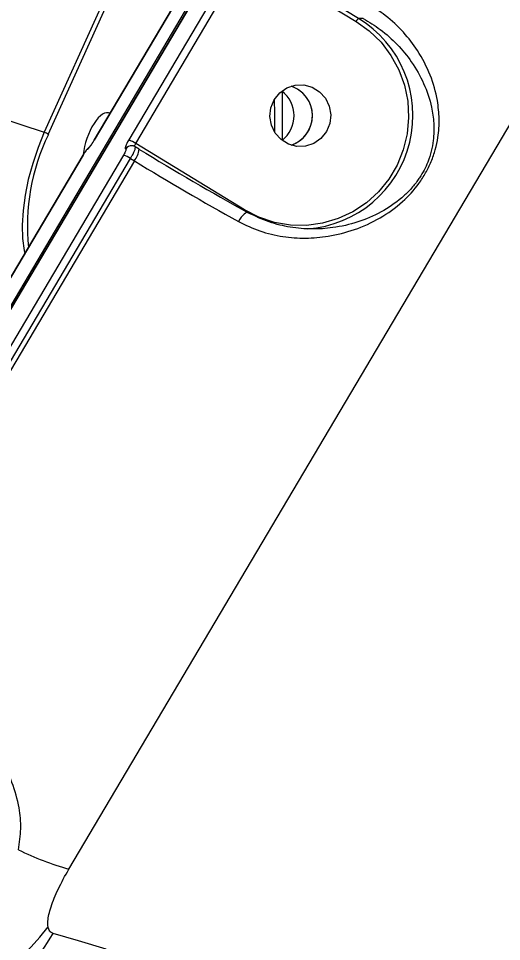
# Model space of a CAD drawing. Header units: millimetres. Extents: x -6879 to 7341, y -8047 to 7187.
# Drawn here: x -306.6 to -236.3, y 2434.7 to 2569.1 of the extents above; entities that cross this region are included whole.
import ezdxf

# ---------------------------------------------------------------- set-up
doc = ezdxf.new("R2010")
doc.units = ezdxf.units.MM
for name, color, linetype in [('DIKOM_ОБЪЕКТ', 7, 'Continuous'), ('DIKOM_РАЗМЕР_ЗОНА', 7, 'Continuous'), ('DIKOM_РАЗМЕР_ОБЪЕКТА', 7, 'Continuous')]:
    doc.layers.add(name, color=color, linetype=linetype)
doc.styles.add('style1', font='arial.ttf', dxfattribs={"width": 0.8})
doc.dimstyles.new('1-50', dxfattribs={"dimtxt": 300, "dimasz": 200, "dimexe": 100, "dimexo": 0, "dimgap": 100, "dimtad": 0, "dimdec": 0, "dimtxsty": 'style1', "dimcen": 0, "dimclrd": 7, "dimclre": 7, "dimadec": 1, "dimazin": 2, "dimtfac": 1, "dimtdec": 0, "dimtmove": 1, "dimatfit": 3, "dimfxl": 0, "dimlwd": 25, "dimlwe": 18, "dimarcsym": 0})

# ---------------------------------------------------------------- blocks, each defined once
blk = doc.blocks.new('*D19')
at = {"layer": 'Defpoints', "color": 0, "transparency": 16777216}
for p in [(5624.04, 6094.27), (-4435.35, 2864.29), (5624.04, -2640.11)]:
    blk.add_point(p, dxfattribs=at)
at = {"layer": 'DIKOM_РАЗМЕР_ОБЪЕКТА', "color": 7, "lineweight": 18, "transparency": 16777216}
for p, q in [((-4435.35, 2864.29), (-4435.35, 6194.27)), ((5624.04, -2640.11), (5624.04, 6194.27))]:
    blk.add_line(p, q, dxfattribs=at)
at = {"layer": 'DIKOM_РАЗМЕР_ОБЪЕКТА', "color": 7, "lineweight": 25, "transparency": 16777216}
for p, q in [((-4235.35, 6094.27), (2113.67, 6094.27)), ((5424.04, 6094.27), (3193.46, 6094.27))]:
    blk.add_line(p, q, dxfattribs=at)
at = {"layer": 'DIKOM_РАЗМЕР_ОБЪЕКТА', "color": 7, "transparency": 16777216}
for points in [[(-4235.35, 6127.6), (-4235.35, 6060.94), (-4435.35, 6094.27)], [(5424.04, 6127.6), (5424.04, 6060.94), (5624.04, 6094.27)]]:
    blk.add_solid(points, dxfattribs=at)
at = {"layer": 'DIKOM_РАЗМЕР_ОБЪЕКТА', "color": 0, "transparency": 16777216, "insert": (2653.56, 6094.27), "char_height": 300, "attachment_point": 5, "style": 'style1'}
blk.add_mtext('10100', dxfattribs=at)
blk = doc.blocks.new('*D17')
at = {"layer": 'Defpoints', "color": 0, "transparency": 16777216}
for p in [(-5935.35, 6990.27), (-5935.35, 998.27), (7340.79, -2830.86)]:
    blk.add_point(p, dxfattribs=at)
at = {"layer": 'DIKOM_РАЗМЕР_ЗОНА', "color": 7, "lineweight": 18, "transparency": 16777216}
for p, q in [((-5935.35, 998.27), (-5935.35, 7090.27)), ((7340.79, -2830.86), (7340.79, 7090.27))]:
    blk.add_line(p, q, dxfattribs=at)
at = {"layer": 'DIKOM_РАЗМЕР_ЗОНА', "color": 7, "lineweight": 25, "transparency": 16777216}
for p, q in [((-5735.35, 6990.27), (2016.67, 6990.27)), ((7140.79, 6990.27), (3096.46, 6990.27))]:
    blk.add_line(p, q, dxfattribs=at)
at = {"layer": 'DIKOM_РАЗМЕР_ЗОНА', "color": 7, "transparency": 16777216}
for points in [[(-5735.35, 7023.6), (-5735.35, 6956.94), (-5935.35, 6990.27)], [(7140.79, 7023.6), (7140.79, 6956.94), (7340.79, 6990.27)]]:
    blk.add_solid(points, dxfattribs=at)
at = {"layer": 'DIKOM_РАЗМЕР_ЗОНА', "color": 0, "transparency": 16777216, "insert": (2556.56, 6990.27), "char_height": 300, "attachment_point": 5, "style": 'style1'}
blk.add_mtext('13300', dxfattribs=at)

msp = doc.modelspace()

# ---------------------------------------------------------------- linework, layer by layer
at = {"layer": 'DIKOM_ОБЪЕКТ', "color": 7, "linetype": 'Continuous', "lineweight": 15}
for p, q in [((-132.1, 2824.1), (-377.6, 2409.23)), ((-131.77, 2824.1), (-377.27, 2409.23)), ((-377.25, 2409.23), (-131.75, 2824.1)), ((-299.23, 2445.25), (-121.7, 2745.26)), ((-275.71, 2612.6), (-302.79, 2552.52)), ((-302.21, 2552.2), (-275.71, 2610.99)), ((-279.3, 2578.81), (-295.54, 2551.38)), ((-295.52, 2551.39), (-279.29, 2578.82)), ((-274.27, 2578.83), (-290.5, 2551.4)), ((-289.49, 2550.89), (-273.26, 2578.31)), ((-273.26, 2578.31), (-257.43, 2568.66)), ((-257.09, 2569.09), (-272.29, 2578.36)), ((-256.39, 2569.09), (-257.09, 2569.09)), ((-327.54, 2560.62), (-302.79, 2552.52)), ((-268.13, 2551.44), (-268.13, 2558.33)), ((-295.54, 2551.38), (-295.52, 2551.39)), ((-289, 2550.06), (-289.58, 2550.42)), ((-273.66, 2541.23), (-289.49, 2550.89)), ((-297.16, 2549.19), (-339.26, 2478.04)), ((-339.25, 2478.05), (-297.15, 2549.2)), ((-291.26, 2549.21), (-333.36, 2478.06)), ((-297.16, 2549.19), (-297.15, 2549.2)), ((-332.35, 2477.55), (-290.25, 2548.69)), ((-289.69, 2548.36), (-331.79, 2477.21)), ((-290.25, 2548.69), (-289.69, 2548.36))]:
    msp.add_line(p, q, dxfattribs=at)
at = {"layer": 'DIKOM_ОБЪЕКТ', "color": 7, "linetype": 'Continuous', "lineweight": 15, "flags": 128}
for points in [[(-257.43, 2568.66), (-255.51, 2567.28), (-253.81, 2565.62), (-252.37, 2563.72), (-251.23, 2561.63), (-250.41, 2559.39), (-249.93, 2557.05), (-249.79, 2554.66), (-250.01, 2552.28), (-250.57, 2549.96), (-251.47, 2547.75), (-252.68, 2545.7), (-254.18, 2543.86), (-255.94, 2542.26), (-257.91, 2540.95), (-260.05, 2539.95), (-262.31, 2539.28), (-264.64, 2538.97), (-267, 2539.01), (-269.32, 2539.41), (-271.56, 2540.15), (-273.66, 2541.23)], [(-261.75, 2552.63), (-262.54, 2551.63), (-263.58, 2550.91), (-264.78, 2550.51), (-266.04, 2550.47), (-267.27, 2550.8), (-268.35, 2551.46), (-269.2, 2552.4), (-269.76, 2553.55), (-269.98, 2554.81), (-269.84, 2556.08), (-269.35, 2557.26), (-268.55, 2558.25), (-267.51, 2558.98), (-266.31, 2559.38), (-265.05, 2559.41), (-263.83, 2559.09), (-262.75, 2558.43), (-261.89, 2557.49), (-261.33, 2556.34), (-261.12, 2555.08), (-261.26, 2553.81), (-261.75, 2552.63)], [(-302.79, 2552.52), (-303.7, 2550.3), (-304.48, 2548), (-305.12, 2545.67), (-305.59, 2543.36), (-305.89, 2541.12), (-306.02, 2539), (-305.96, 2537.05), (-305.73, 2535.3), (-305.63, 2534.86)], [(-273.13, 2540.8), (-273.23, 2540.86), (-273.37, 2540.84), (-273.53, 2540.76), (-273.72, 2540.61), (-273.92, 2540.41), (-274.14, 2540.15), (-274.35, 2539.86), (-274.56, 2539.53)], [(-273.66, 2541.23), (-273.71, 2541.15), (-273.72, 2541.13)], [(-293.79, 2433.61), (-297.8, 2434.85), (-301.52, 2435.91)]]:
    msp.add_lwpolyline(points, dxfattribs=at)
at = {"layer": 'DIKOM_ОБЪЕКТ', "color": 7, "linetype": 'Continuous', "lineweight": 15}
for centre, radius, start, end in [((-265.7, 2554.97), 16.54, 274.0605, 58.6279), ((-256.35, 2568.15), 1.19, 128.3524, 154.827), ((-271, 2554.93), 4.54, 307.9101, 52.3622), ((-268.3, 2554.94), 4.51, 329.0679, 71.9234), ((-268.3, 2554.94), 4.52, 288.3505, 71.9234), ((-274.9, 2538.92), 30.36, 154.0718, 185.9712), ((-303.23, 2551.05), 1.53, 48.5189, 73.6678), ((-268.25, 2554.87), 4.44, 288.0496, 329.514), ((-295.63, 2549.55), 1.01, 126.6041, 149.1754), ((-290.11, 2549.59), 0.977, 84.9561, 149.7556), ((-292.14, 2546.94), 4.75, 56.1734, 69.8776), ((-290.12, 2549.61), 0.961, 58.3795, 82.674), ((-292.92, 2544.7), 4.8, 56.2308, 69.7763), ((-292.04, 2550.31), 3.05, 320.222, 355.399), ((-49.54, 2942.56), 459.78, 238.6095, 240.9022), ((-61.62, 2922.13), 437.86, 238.6093, 240.9022), ((-285.78, 2490.82), 47.52, 244.0857, 253.5631), ((-335.92, 2462.86), 42.54, 243.061, 322.323), ((-336.82, 2456.75), 41, 311.8741, 329.4371)]:
    msp.add_arc(centre, radius, start, end, dxfattribs=at)
msp.add_ellipse((-294.84, 2550.95), major_axis=(-1.5, -4.39), ratio=0.406201, start_param=3.073702, end_param=5.236828, dxfattribs=at)
for points, knots in [([(-287.95, 2614.46), (-288.29, 2613.6), (-289.58, 2610.32), (-292.08, 2604.68), (-295.66, 2597.66), (-299.68, 2590.82), (-304.17, 2584.16), (-309.17, 2577.74), (-314.75, 2571.69), (-319.95, 2567.11), (-324.45, 2563.83), (-326.88, 2562.43), (-328.1, 2561.73)], [0, 0, 0, 0, 0.041995, 0.159522, 0.277493, 0.395316, 0.51312, 0.633876, 0.754564, 0.875869, 0.937949, 1, 1, 1, 1]), ([(-327.54, 2560.62), (-326.92, 2560.96), (-324.52, 2562.24), (-320.53, 2564.88), (-315.77, 2568.71), (-311.18, 2573.08), (-306.77, 2577.91), (-301.58, 2584.41), (-296.05, 2592.57), (-290.48, 2602.46), (-287.51, 2609.32), (-286.02, 2612.75)], [0, 0, 0, 0, 0.031071, 0.119839, 0.208953, 0.297929, 0.396824, 0.495742, 0.663632, 0.831972, 1, 1, 1, 1]), ([(-274.56, 2539.53), (-273.52, 2539.03), (-271.42, 2538.01), (-268.1, 2537.27), (-264.76, 2537.03), (-261.26, 2537.34), (-257.61, 2538.26), (-253.98, 2539.9), (-250.79, 2542.16), (-248.59, 2544.55), (-247.27, 2546.6), (-246.46, 2548.27), (-245.87, 2550.01), (-245.43, 2552.1), (-245.29, 2554.5), (-245.59, 2557.54), (-246.55, 2560.9), (-248.26, 2564.23), (-250.49, 2567.14), (-252.94, 2569.48), (-254.89, 2570.69), (-255.79, 2571.25)], [0, 0, 0, 0, 0.054582, 0.11103, 0.165946, 0.222013, 0.289072, 0.357959, 0.422671, 0.477403, 0.50475, 0.533098, 0.562353, 0.592381, 0.639888, 0.688584, 0.759284, 0.83206, 0.890158, 0.949867, 1, 1, 1, 1]), ([(-256.39, 2569.09), (-255.54, 2568.57), (-253.7, 2567.45), (-251.36, 2565.3), (-249.2, 2562.67), (-247.48, 2559.63), (-246.47, 2556.62), (-246.07, 2553.84), (-246.12, 2551.69), (-246.46, 2549.78), (-247.04, 2547.95), (-247.83, 2546.43), (-248.77, 2545.09), (-249.62, 2544.07), (-251.32, 2542.46), (-253.84, 2540.77), (-257.2, 2539.35), (-260.58, 2538.59), (-263.88, 2538.37), (-266.98, 2538.63), (-270.12, 2539.36), (-272.12, 2540.32), (-273.13, 2540.8)], [0, 0, 0, 0, 0.050715, 0.109915, 0.170725, 0.242652, 0.316475, 0.363751, 0.411987, 0.440047, 0.468858, 0.5101, 0.521086, 0.546819, 0.573409, 0.636934, 0.704612, 0.77415, 0.830251, 0.887331, 0.942881, 1, 1, 1, 1]), ([(-269.28, 2552.59), (-269.28, 2553.37), (-269.27, 2554.94), (-269.28, 2556.5), (-269.29, 2557.27)], [0, 0, 0, 0, 0.502065, 1, 1, 1, 1]), ([(-296.21, 2550.39), (-296.22, 2550.38), (-296.29, 2550.34), (-296.4, 2550.24), (-296.59, 2550.05), (-296.81, 2549.74), (-297.08, 2549.33), (-297.21, 2549.1), (-297.26, 2549.01)], [0, 0, 0, 0, 0.022916, 0.132528, 0.269181, 0.600477, 0.835276, 1, 1, 1, 1]), ([(-296.5, 2550.07), (-296.48, 2550.08), (-296.43, 2550.1), (-296.28, 2550.27), (-296.05, 2550.56), (-295.79, 2550.95), (-295.61, 2551.24), (-295.52, 2551.39)], [0, 0, 0, 0, 0.1419047, 0.3567703, 0.5713471, 0.7857106, 1, 1, 1, 1]), ([(-295.54, 2551.38), (-295.55, 2551.36), (-295.63, 2551.21), (-295.82, 2550.92), (-296.04, 2550.6), (-296.18, 2550.42), (-296.24, 2550.35), (-296.24, 2550.35), (-296.24, 2550.35)], [0, 0, 0, 0, 0.036422, 0.315877, 0.596706, 0.802008, 0.938828, 1, 1, 1, 1]), ([(-290.5, 2551.4), (-290.56, 2551.3), (-290.7, 2551.07), (-290.87, 2550.7), (-291, 2550.37), (-291.04, 2550.14), (-290.98, 2550.1), (-290.96, 2550.09)], [0, 0, 0, 0, 0.140645, 0.355107, 0.569858, 0.78489, 1, 1, 1, 1]), ([(-290.25, 2548.69), (-290.18, 2548.82), (-289.99, 2549.14), (-289.75, 2549.62), (-289.58, 2550.06), (-289.52, 2550.34), (-289.57, 2550.38), (-289.6, 2550.4)], [0, 0, 0, 0, 0.149279, 0.377045, 0.60499, 0.832945, 1, 1, 1, 1]), ([(-289.59, 2550.41), (-289.67, 2550.46), (-289.8, 2550.54), (-289.96, 2550.55), (-290.03, 2550.55)], [0, 0, 0, 0, 0.571789, 1, 1, 1, 1]), ([(-289.62, 2550.44), (-289.63, 2550.44), (-289.65, 2550.46), (-289.65, 2550.54), (-289.61, 2550.65), (-289.56, 2550.77), (-289.51, 2550.85), (-289.49, 2550.89)], [0, 0, 0, 0, 0.167697, 0.395879, 0.623728, 0.850975, 1, 1, 1, 1]), ([(-297.15, 2549.2), (-297.09, 2549.29), (-296.97, 2549.48), (-296.79, 2549.75), (-296.64, 2549.94), (-296.54, 2550.05), (-296.51, 2550.07), (-296.5, 2550.07)], [0, 0, 0, 0, 0.2142676, 0.4286117, 0.6432299, 0.8581043, 1, 1, 1, 1]), ([(-290.96, 2550.09), (-290.94, 2550.07), (-290.91, 2550.05), (-290.93, 2549.9), (-291.01, 2549.68), (-291.13, 2549.43), (-291.22, 2549.27), (-291.26, 2549.21)], [0, 0, 0, 0, 0.2151604, 0.4302185, 0.6450135, 0.8595161, 1, 1, 1, 1]), ([(-306.55, 2448.08), (-306.4, 2449.11), (-306.1, 2451.21), (-306.42, 2454.47), (-307.38, 2457.94), (-309.07, 2461.28), (-311.3, 2464.21), (-313.75, 2466.58), (-315.74, 2467.81), (-316.66, 2468.38)], [0, 0, 0, 0, 0.126099, 0.256726, 0.424339, 0.596864, 0.735297, 0.877568, 1, 1, 1, 1]), ([(-302.25, 2436.86), (-302.27, 2437.12), (-302.33, 2437.88), (-301.88, 2439.74), (-300.83, 2442.38), (-299.77, 2444.29), (-299.23, 2445.25)], [0, 0, 0, 0, 0.152963, 0.428372, 0.711439, 1, 1, 1, 1]), ([(-301.52, 2435.91), (-301.54, 2435.91), (-301.73, 2435.97), (-302.06, 2436.18), (-302.19, 2436.63), (-302.25, 2436.86)], [0, 0, 0, 0, 0.04679, 0.514253, 1, 1, 1, 1])]:
    msp.add_open_spline(points, degree=3, knots=knots, dxfattribs=at)

# ---------------------------------------------------------------- dimensions: what is measured, and where the dimension line sits
at = {"layer": 'DIKOM_РАЗМЕР_ЗОНА'}
dim = msp.add_linear_dim(base=(-5935.35, 6990.27), p1=(7340.79, -2830.86), p2=(-5935.35, 998.27), text='13300', dimstyle='1-50', override={"dimscale": 1, "dimtix": 0, "dimtofl": 1, "dimtmove": 1, "dimatfit": 3}, dxfattribs=at)
dim.commit()
dim.dimension.update_dxf_attribs({"geometry": '*D17', "text_midpoint": (2556.56, 6990.27), "dimtype": 160})
at = {"layer": 'DIKOM_РАЗМЕР_ОБЪЕКТА'}
dim = msp.add_linear_dim(base=(5624.04, 6094.27), p1=(-4435.35, 2864.29), p2=(5624.04, -2640.11), text='10100', dimstyle='1-50', override={"dimscale": 1, "dimtix": 0, "dimtofl": 1, "dimtmove": 1, "dimatfit": 3}, dxfattribs=at)
dim.commit()
dim.dimension.update_dxf_attribs({"geometry": '*D19', "text_midpoint": (2653.56, 6094.27), "dimtype": 160})

doc.saveas('drawing.dxf')
